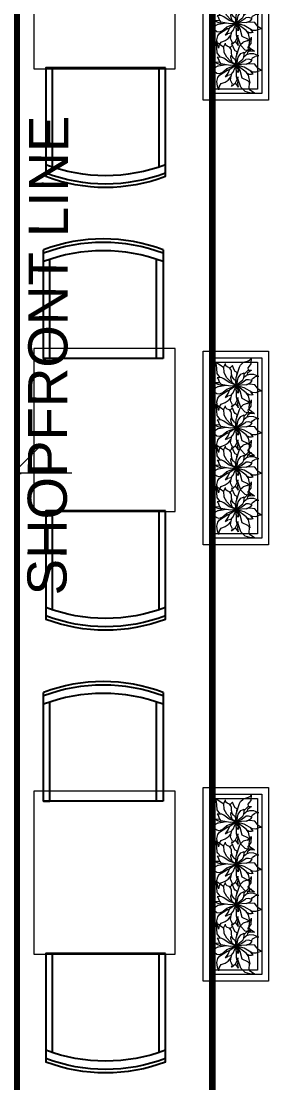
# Model space of a CAD drawing. Header units: millimetres. Extents: x 4459 to 18299, y -2909 to 3305.
# Drawn here: x 7278.8 to 7394, y 1468.9 to 1957.3 of the extents above; entities that cross this region are included whole.
import ezdxf
from ezdxf.xclip import XClip

# ---------------------------------------------------------------- set-up
doc = ezdxf.new("R2010")
doc.units = ezdxf.units.MM
doc.header["$LTSCALE"] = 5
doc.header["$XCLIPFRAME"] = 0
doc.linetypes.add('DASHEDX2', pattern=[1.5, 1, -0.5])
doc.layers.get('Defpoints').update_dxf_attribs({"lineweight": 9})
for name, color, linetype, lineweight in [('LP-AREA_POLYLINE', 7, 'Continuous', 5), ('LP-DIMENSION_INT_200', 51, 'Continuous', 9), ('no3_ahşap gorunus on kalın', 34, 'Continuous', 20), ('no3_mermer gorunus on', 31, 'Continuous', 15), ('no3_tefriş izdüşüm', 87, 'Continuous', 15), ('no3_tefriş kesit ön', 24, 'Continuous', 25), ('no3_ölçü tefriş', 252, 'Continuous', 0)]:
    doc.layers.add(name, color=color, linetype=linetype, lineweight=lineweight)
doc.layers.add('LP-RETAIL_LINE', color=10, linetype='DASHEDX2')
doc.styles.add('OLCU', font='arial.ttf', dxfattribs={"width": 0.8})
doc.styles.add('TEXT-500', font='arial.ttf', dxfattribs={"height": 1.25})
doc.dimstyles.new('DIM200', dxfattribs={"dimscale": 90, "dimtxt": 0.4, "dimasz": 0.02, "dimexe": 0.1, "dimexo": 0.1, "dimgap": 0.12, "dimtad": 1, "dimdec": 0, "dimrnd": 0.5, "dimdsep": 46, "dimtxsty": 'OLCU', "dimblk1": 'WDIM', "dimblk2": 'WDIM', "dimsah": 1, "dimcen": 0.09, "dimse1": 1, "dimse2": 1, "dimclrd": 256, "dimclre": 256, "dimclrt": 6, "dimazin": 0, "dimtfac": 1, "dimtdec": 0, "dimtix": 1, "dimtmove": 2, "dimatfit": 3, "dimldrblk": 'WDIM', "dimfxl": 1, "dimtolj": 1, "dimarcsym": 0})

# ---------------------------------------------------------------- blocks, each defined once
blk = doc.blocks.new('WDIM')
for p, q in [((0, -20), (0, 20)), ((-7.07, -7.07), (7.07, 7.07)), ((-15, 0), (15, 0))]:
    blk.add_line(p, q)
blk = doc.blocks.new('*D177')
at = {"layer": 'Defpoints', "color": 0, "transparency": 16777216}
for p in [(27167.97, -6662.13), (27167.97, -6662.13), (27267.97, -6662.13)]:
    blk.add_point(p, dxfattribs=at)
at = {"layer": 'LP-DIMENSION_INT_200', "lineweight": -2, "transparency": 16777216}
for p, q in [((27166.17, -6662.13), (27164.37, -6662.13)), ((27267.97, -6662.13), (27167.97, -6662.13)), ((27269.77, -6662.13), (27271.57, -6662.13))]:
    blk.add_line(p, q, dxfattribs=at)
at = {"layer": 'LP-DIMENSION_INT_200', "lineweight": -2, "transparency": 16777216, "xscale": 1.8, "yscale": 1.8, "zscale": 1.8}
for p, rotation in [((27167.97, -6662.13), 359.9999999995132), ((27267.97, -6662.13), 179.9999999995133)]:
    blk.add_blockref('WDIM', p, dxfattribs=dict(at, rotation=rotation))
at = {"layer": 'LP-DIMENSION_INT_200', "color": 6, "transparency": 16777216, "insert": (27217.97, -6631.89), "char_height": 27, "attachment_point": 5, "style": 'OLCU'}
blk.add_mtext('\\A1;{\\H0.46667x;100cm\\PControl Zone}', dxfattribs=at)
blk = doc.blocks.new('A$C25195F0E')
at = {"layer": 'LP-AREA_POLYLINE', "elevation": 0}
blk.add_lwpolyline([(1832.15, 631.33), (1832.15, -450.55, 0.036002), (1478.39, -517.79), (1520.47, -661.41), (1396.29, -697.8), (1431.3, -817.26), (1295.85, -880.41), (957.04, -1038.36), (957.04, -935.71), (837.04, -935.7), (837.04, -1055.7), (538.1, -1055.71), (364.23, -881.45), (364.23, -881.45, -0.142737), (1742.15, -260.52), (1742.15, 631.33)], format="xyb", close=True, dxfattribs=at)
blk = doc.blocks.new('olea')
at = {"layer": 'no3_tefriş kesit ön'}
for p, q in [((12418.24, 3977.25), (12468.24, 3977.25)), ((12468.24, 3977.25), (12468.24, 3974.25)), ((12468.24, 3974.25), (12422.62, 3974.25)), ((12468.24, 3925.25), (12422.62, 3925.25)), ((12468.24, 3922.25), (12468.24, 3925.25))]:
    blk.add_line(p, q, dxfattribs=at)
blk.add_lwpolyline([(12468.24, 3977.25), (12468.24, 3922.25), (12418.24, 3922.25)], dxfattribs=at)
for centre in [(12491.37, 3949.75), (12492.97, 3949.75), (12496.8, 3949.75)]:
    blk.add_arc(centre, 78.12, 159.3903, 200.6097, dxfattribs=at)
blk = doc.blocks.new('dıs mekan')
at = {"layer": 'no3_mermer gorunus on', "elevation": 0}
blk.add_lwpolyline([(19416.22, -8287.51), (19416.22, -8362.51), (19481.22, -8362.51), (19481.22, -8287.51)], close=True, dxfattribs=at)
at = {"rotation": 269.9999251041265}
blk.add_blockref('olea', (15498.43, 4176.18, 0), dxfattribs=at)
at = {"xscale": -1, "rotation": 269.9999251041265}
blk.add_blockref('olea', (15499.48, -20830.35, 0), dxfattribs=at)
blk = doc.blocks.new('KUST')
for p, q in [((-3.108, 385.9107), (13.8705, 328.9788)), ((-3.108, 385.9107), (58.5939, 322.2954)), ((210.402, 313.0074), (233.5008, 349.7589)), ((233.5008, 349.7589), (324.2022, 394.0086)), ((295.926, 306.7908), (302.9253, 365.9202)), ((302.9253, 365.9202), (324.2022, 394.0086)), ((-244.2306, 189.663), (-184.0665, 173.124)), ((-244.2306, 189.663), (-239.1174, 162.3573)), ((-239.685, 336.1335), (-188.841, 298.3176)), ((-239.685, 336.1335), (-230.5524, 293.5158)), ((-230.5524, 293.5158), (-228.4788, 238.8108)), ((-228.4788, 238.8108), (-205.3482, 189.6309)), ((-205.3482, 189.6309), (-82.8231, 96.9543)), ((-188.841, 298.3176), (-145.0284, 287.3016)), ((-145.0284, 287.3016), (-100.7124, 274.3698)), ((-100.7124, 274.3698), (-63.8991, 204.2265)), ((-63.8991, 204.2265), (-48.8157, 155.9439)), ((-49.3332, 148.7067), (-43.5333, 227.9823)), ((-43.5333, 227.9823), (-23.2542, 259.9023)), ((-23.2542, 259.9023), (11.8653, 211.821)), ((-17.6787, 254.2578), (6.276, 279.9246)), ((6.276, 279.9246), (13.8705, 328.9788)), ((11.8653, 211.821), (26.7381, 170.7069)), ((58.5939, 322.2954), (86.6502, 262.1292)), ((72.0612, 153.9483), (109.749, 174.0645)), ((77.2065, 158.187), (92.148, 202.1874)), ((86.6502, 262.1292), (92.148, 202.1874)), ((91.5894, 226.8426), (125.226, 247.6959)), ((109.749, 174.0645), (145.1205, 187.4358)), ((124.4295, 182.1168), (163.8291, 272.1429)), ((125.226, 247.6959), (136.3314, 283.3464)), ((134.5461, 313.5705), (156.5415, 256.9062)), ((134.5461, 313.5705), (136.3314, 283.3464)), ((143.8662, 129.8148), (145.1205, 187.4358)), ((163.8291, 272.1429), (195.8727, 282.5934)), ((195.8727, 282.5934), (210.402, 313.0074)), ((258.8289, 151.7829), (282.0237, 180.375)), ((282.0237, 180.375), (304.4313, 235.3593)), ((295.926, 306.7908), (304.4313, 235.3593)), ((-537.8676, 92.1822), (-503.4711, 23.4489)), ((-537.8676, 92.1822), (-463.362, 42.1554)), ((-503.4711, 23.4489), (-455.6715, -41.7687)), ((-463.362, 42.1554), (-434.0514, 39.6126)), ((-434.0514, 39.6126), (-403.9215, 49.5621)), ((-403.9215, 49.5621), (-374.8854, 71.5005)), ((-374.8854, 71.5005), (-341.4504, 80.271)), ((-358.7583, 88.0074), (-229.3899, 109.6617)), ((-358.7583, 88.0074), (-310.0158, 66.0072)), ((-310.0158, 66.0072), (-233.4045, 0.1647)), ((-239.1174, 162.3573), (-222.4227, 129.9063)), ((-233.4045, 0.1647), (-104.4477, 15.573)), ((-229.3899, 109.6617), (-170.6724, 96.4188)), ((-222.4227, 129.9063), (-187.4313, 100.788)), ((-170.6724, 96.4188), (-11.1693, 3.2088)), ((-104.4477, 15.573), (-11.1693, 3.2088)), ((-103.8069, 15.2436), (-102.168, 14.9529)), ((-93.9786, 13.4904), (-90.7011, 12.9066)), ((-84.1506, 11.7402), (-77.6001, 10.5738)), ((-82.8231, 96.9543), (-5.4015, 0.8193)), ((-74.3223, 9.9837), (-26.889, 1.5219)), ((-69.1038, -9.9426), (0, 0)), ((-54.0846, 171.0501), (-47.685, 172.728)), ((-49.3332, 148.7067), (0, 0)), ((-7.1364, -16.143), (3.7995, 0.5379)), ((-5.8866, -3.7812), (3.7995, 0.5379)), ((-1.6707, -1.0344), (0, 0.0009)), ((0, 0), (4.8021, 74.922)), ((4.8021, 74.922), (26.7381, 170.7069)), ((7.4709, 8.9997), (28.0566, 56.4675)), ((10.5516, 5.079), (104.7273, 68.3943)), ((17.4273, 1.8357), (124.7544, 38.8617)), ((28.0566, 56.4675), (47.4564, 122.9415)), ((43.1214, -0.966), (84.7413, 11.9958)), ((47.4564, 122.9415), (72.0612, 153.9483)), ((84.7413, 11.9958), (97.8243, 1.1055)), ((97.8243, 1.1055), (122.4015, -6.7728)), ((104.7273, 68.3943), (143.8662, 129.8148)), ((124.7544, 38.8617), (258.8289, 151.7829)), ((161.5494, 68.1771), (192.8925, 83.3337)), ((164.136, 72.5508), (165.4038, 69.1908)), ((192.8925, 83.3337), (220.4775, 63.9702)), ((203.5905, -12.0759), (247.0278, 9.549)), ((220.4775, 63.9702), (263.7864, 54.8676)), ((247.0278, 9.549), (278.2563, 7.5096)), ((263.7864, 54.8676), (323.7306, 60.3606)), ((278.2563, 7.5096), (311.49, -2.1903)), ((292.392, 2.7375), (306.972, 15.042)), ((306.972, 15.042), (323.7306, 60.3606)), ((-455.6715, -41.7687), (-359.6967, -80.0241)), ((-359.6967, -80.0241), (-226.8171, -71.7705)), ((-346.3254, -115.3953), (-285.5667, -97.4121)), ((-346.3254, -115.3953), (-308.3496, -119.7579)), ((-308.3496, -119.7579), (-266.3862, -133.7289)), ((-288.5787, -210.7407), (-264.537, -130.7739)), ((-285.5667, -97.4121), (-242.427, -73.5558)), ((-264.537, -130.7739), (-224.2125, -89.502)), ((-226.8171, -71.7705), (-198.8706, -67.0533)), ((-224.2125, -89.502), (-172.0182, -77.8587)), ((-203.6997, -52.3752), (-191.6472, -81.006)), ((-191.8533, -189.4617), (-157.4889, -172.2633)), ((-174.1515, -225.744), (-144.3603, -162.6024)), ((-172.0182, -77.8587), (-84.1506, -38.6787)), ((-157.4889, -172.2633), (-105.4458, -131.5797)), ((-127.542, -21.1785), (-104.1639, -8.9058)), ((-127.542, -21.1785), (-68.733, -42.5835)), ((-114.0516, -150.6387), (-88.2201, -100.8933)), ((-114.0516, -150.6387), (-107.2401, -200.0085)), ((-104.1639, -8.9058), (-69.1038, -9.9426)), ((-92.0517, -101.8983), (-88.2201, -100.8933)), ((-88.2201, -100.8933), (-37.4082, -52.7826)), ((-69.5433, -179.8896), (-21.1485, -130.3644)), ((-68.733, -42.5835), (-6.6879, -4.1427)), ((-37.4082, -52.7826), (-9.2376, -16.3308)), ((-27.96, -205.8129), (-23.2542, -133.761)), ((-21.1485, -130.3644), (2.2014, -7.8531)), ((-4.2066, -0.6042), (-0.888, -1.2612)), ((-1.1673, -29.2785), (1.9638, -179.2833)), ((2.019, -6.7131), (31.3524, -104.3151)), ((2.4309, -1.9182), (14.0442, -4.2168)), ((2.4309, -5.2506), (27.2325, -22.6113)), ((7.956, -0.1785), (43.1214, -0.966)), ((11.8197, -12.9525), (88.884, -97.41)), ((14.319, -11.6067), (64.8423, -52.5606)), ((31.3524, -104.3151), (111.5433, -230.6055)), ((64.8423, -52.5606), (105.6429, -52.0914)), ((66.7878, -161.9088), (92.4639, -282.6738)), ((71.4615, -53.5707), (96.2541, -70.9251)), ((88.884, -97.41), (180.3042, -157.3242)), ((96.2541, -70.9215), (175.818, -101.2071)), ((105.6429, -52.0914), (154.8066, -41.6703)), ((122.4015, -6.7728), (182.1261, -23.8449)), ((154.8066, -41.6703), (182.1261, -23.8449)), ((163.1883, -17.2257), (203.5905, -12.0759)), ((175.818, -101.2071), (267.1785, -114.0747)), ((180.3042, -157.3242), (205.98, -177.189)), ((267.1785, -114.0747), (358.9785, -81.8115)), ((311.49, -2.1903), (338.6721, -27.7977)), ((338.6721, -27.7977), (364.7508, -41.4207)), ((344.7786, -86.7645), (406.9977, -124.4613)), ((358.9785, -81.8115), (399.7149, -34.2933)), ((364.7508, -41.4207), (399.7149, -34.2933)), ((406.9977, -124.4613), (477.6765, -175.4928)), ((-288.5787, -210.7407), (-265.7958, -188.3949)), ((-265.7958, -188.3949), (-229.3257, -187.0125)), ((-229.3257, -187.0125), (-191.8533, -189.4617)), ((-186.1356, -351.6588), (-185.481, -283.9599)), ((-185.481, -283.9599), (-174.1515, -225.744)), ((-112.0101, -244.2285), (-69.5433, -179.8896)), ((-112.0101, -244.2285), (-107.2401, -200.0085)), ((-74.6292, -363.3315), (-48.2025, -323.6619)), ((-48.2025, -323.6619), (-27.96, -205.8129)), ((-26.2023, -274.9215), (1.9638, -179.2833)), ((-26.2023, -274.9215), (-24.2247, -321.4668)), ((-25.1676, -177.4407), (-10.3818, -179.8623)), ((-24.2247, -321.4668), (-3.1995, -354.8265)), ((-10.3818, -179.8623), (1.062, -179.3244)), ((63.0204, -435.6744), (96.4464, -336.8751)), ((73.1187, -179.5578), (76.4283, -177.777)), ((78.6165, -214.959), (95.3157, -238.9551)), ((92.4639, -282.6738), (98.3919, -297.4869)), ((95.3157, -238.9551), (141.5133, -290.268)), ((96.4464, -336.8751), (98.3919, -297.4869)), ((113.8368, -228.1632), (146.6952, -239.8017)), ((141.5133, -290.268), (171.5196, -311.046)), ((145.7613, -240.603), (171.5196, -311.046)), ((146.6952, -239.8017), (173.5887, -240.9324)), ((173.5887, -240.9324), (207.6462, -238.1379)), ((205.98, -177.189), (225.0918, -211.0542)), ((207.6462, -238.1379), (235.1349, -249.3438)), ((218.8431, -199.6125), (284.7201, -219.9669)), ((225.0918, -211.0542), (235.1349, -249.3438)), ((284.7201, -219.9669), (301.5429, -221.6928)), ((301.5429, -221.6928), (380.9511, -196.7721)), ((380.9511, -196.7721), (433.548, -178.8825)), ((433.548, -178.8825), (477.6765, -175.4928)), ((-264.9765, -425.5371), (-213.9768, -393.7455)), ((-264.9765, -425.5371), (-200.7018, -420.9549)), ((-213.9768, -393.7455), (-186.1356, -351.6588)), ((-200.7018, -420.9549), (-125.5371, -403.2852)), ((-125.5371, -403.2852), (-74.6292, -363.3315)), ((-3.1995, -354.8265), (30.1302, -372.6861)), ((30.1302, -372.6861), (55.9893, -408.8724)), ((55.9893, -408.8724), (63.0204, -435.6744))]:
    blk.add_line(p, q)
blk = doc.blocks.new('saksı')
blk.add_lwpolyline([(18781.8, -7859.99), (18702.8, -7859.99), (18702.8, -7839.99), (18781.8, -7839.99), (18781.8, -7859.99)])
at = {"layer": 'no3_ahşap gorunus on kalın'}
for points in [[(18786.8, -7864.99), (18697.8, -7864.99), (18697.8, -7834.99), (18786.8, -7834.99)], [(18783.8, -7861.99), (18700.8, -7861.99), (18700.8, -7837.99), (18783.8, -7837.99)]]:
    blk.add_lwpolyline(points, close=True, dxfattribs=at)
at = {"layer": 'no3_tefriş izdüşüm', "color": 68, "lineweight": 9, "xscale": -0.02819861025324538, "yscale": 0.02819861025324538, "zscale": 0.02819861025324538, "rotation": 202.4643433134551}
for p in [(18714, -7850.47), (18733.15, -7850.47), (18751.67, -7850.47), (18771.08, -7850.47)]:
    blk.add_blockref('KUST', p, dxfattribs=at)
blk = doc.blocks.new('plan3')
at = {"layer": 'LP-RETAIL_LINE', "ltscale": 0.2, "const_width": 3}
blk.add_lwpolyline([(27359.51, -6343.09), (27359.51, -7424.97, 0.036002), (27005.75, -7492.21), (27047.83, -7635.83), (26923.65, -7672.22), (26958.66, -7791.68), (26823.22, -7854.83), (26484.4, -8012.79), (26484.4, -7910.13), (26364.4, -7910.13), (26364.4, -8030.13), (26065.46, -8030.13), (25891.59, -7855.87), (25891.59, -7855.87, -0.142737), (27269.51, -7234.94), (27269.51, -6343.09)], format="xyb", close=True, dxfattribs=at)
at = {"layer": 'no3_ahşap gorunus on kalın'}
ref = blk.add_blockref('A$C25195F0E', (25527.36, -6974.42), dxfattribs=at)
XClip(ref).set_block_clipping_path([(-524.5749777342, -995.7045508397), (2091.4118857187, 1560.5321103166)])
at = {"ltscale": 0.05, "extrusion": (-8.29358e-09, -1.98089e-08, 1), "insert": (27283.57, -6718.43), "char_height": 18, "width": 368.7257, "attachment_point": 4, "text_direction": (0.003808, 0.999993, 0), "style": 'TEXT-500'}
blk.add_mtext('SHOPFRONT LINE', dxfattribs=at)
at = {"layer": 'LP-DIMENSION_INT_200', "color": 140, "true_color": 0x3dcfff}
dim = blk.add_aligned_dim(p1=(27267.97, -6662.13), p2=(27167.97, -6662.13), distance=0, text='{\\H0.46667x;<>cm\\PControl Zone}', dimstyle='DIM200', override={"dimtxt": 0.3, "dimfxl": 10, "dimfxlon": 1}, dxfattribs=at)
dim.commit()
dim.dimension.update_dxf_attribs({"geometry": '*D177', "text_midpoint": (27217.97, -6631.89)})

msp = doc.modelspace()

# ---------------------------------------------------------------- block references
msp.add_blockref('plan3', (-19992.84, 8411.55))
at = {"layer": 'no3_mermer gorunus on', "color": 3, "rotation": 90}
for p in [(-472.55, -16776.8), (-472.55, -16981.35), (-472.55, -17182.13)]:
    msp.add_blockref('saksı', p, dxfattribs=at)
at = {"layer": 'no3_ölçü tefriş', "rotation": 7.489588766340644e-05}
for p in [(-12131.68, 10297.85, 0), (-12131.68, 10094.17, 0), (-12131.68, 9890.5, 0)]:
    msp.add_blockref('dıs mekan', p, dxfattribs=at)

doc.saveas('drawing.dxf')
